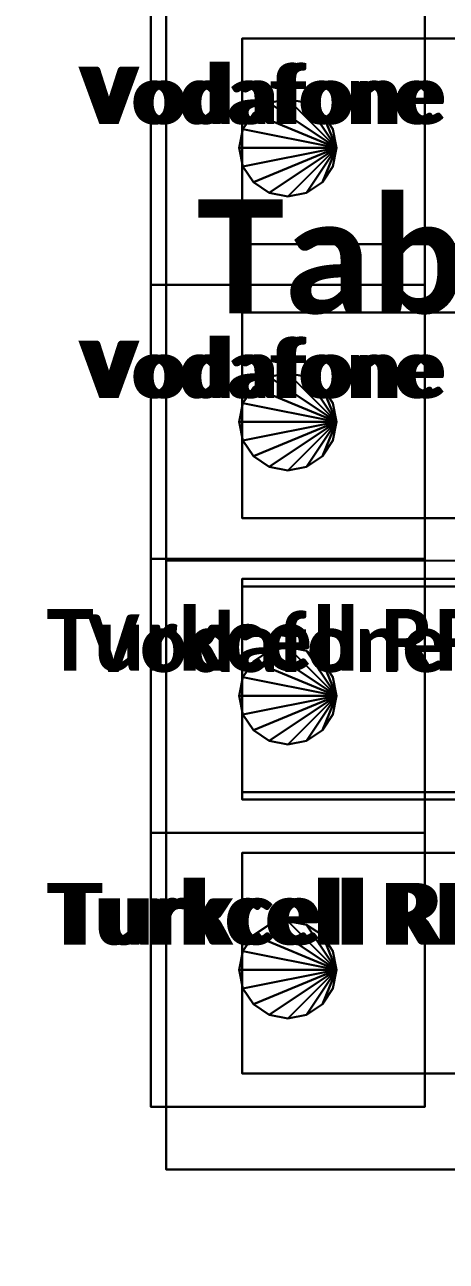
# Model space of a CAD drawing. Header units: metres. Extents: x -15 to 15, y -45.1 to 2.
# Drawn here: x -2.373 to -2.096, y 0.518 to 1.331 of the extents above; entities that cross this region are included whole.
import ezdxf
from ezdxf.enums import TextEntityAlignment as Align

# ---------------------------------------------------------------- set-up
doc = ezdxf.new("R2010")
doc.units = ezdxf.units.M
for name, color, linetype in [('BLOK_OZEL_PLATFORM', 140, 'CONTINUOUS'), ('EKP_TURKCELL_RRU', 5, 'CONTINUOUS'), ('EKP_VODAFONE_RRU', 1, 'CONTINUOUS'), ('MONTAJ_BORULARI', 2, 'CONTINUOUS'), ('ZEMIN_PLATFORM', 8, 'CONTINUOUS')]:
    doc.layers.add(name, color=color, linetype=linetype)
doc.styles.get("Standard").update_dxf_attribs({"font": 'calibrib.ttf'})

msp = doc.modelspace()

# ---------------------------------------------------------------- linework, layer by layer
at = {"layer": 'BLOK_OZEL_PLATFORM'}
for p, q in [((-2.28052, 1.77879, -0.029), (-2.28052, 0.57879, -0.029)), ((-2.28052, 1.77879, 0.011), (-2.28052, 0.57879, 0.011)), ((-2.28052, 0.97879, 0.011), (-1.26052, 0.97879, 0.011)), ((-2.28052, 0.57879, -0.029), (-1.26052, 0.57879, -0.029)), ((-2.28052, 0.57879, 0.011), (-1.26052, 0.57879, 0.011)), ((-2.28052, 0.57879, -0.029), (-2.28052, 0.57879, 0.011))]:
    msp.add_line(p, q, dxfattribs=at)
for points in [[(-2.28052, 0.57879, -0.029), (-1.26052, 0.57879, -0.029), (-1.26052, 1.77879, -0.029), (-2.28052, 1.77879, -0.029)], [(-2.28052, 0.57879, 0.011), (-1.26052, 0.57879, 0.011), (-1.26052, 1.77879, 0.011), (-2.28052, 1.77879, 0.011)], [(-2.28052, 0.57879, -0.029), (-2.28052, 1.77879, -0.029), (-2.28052, 1.77879, 0.011), (-2.28052, 0.57879, 0.011)], [(-2.28052, 0.57879, -0.029), (-1.26052, 0.57879, -0.029), (-1.26052, 0.57879, 0.011), (-2.28052, 0.57879, 0.011)]]:
    msp.add_3dface(points, dxfattribs=at)
at = {"layer": 'EKP_TURKCELL_RRU'}
for p, q in [((-1.72252, 0.96679, 1.1135), (-2.23052, 0.96679, 1.1135)), ((-2.23052, 0.96679, 1.1135), (-2.23052, 0.82179, 1.1135)), ((-1.72252, 0.96679, 1.6765), (-2.23052, 0.96679, 1.6765)), ((-2.23052, 0.96679, 1.6765), (-2.23052, 0.82179, 1.6765)), ((-2.23052, 0.96679, 1.1135), (-2.23052, 0.96679, 1.6765)), ((-2.23052, 0.82179, 1.1135), (-1.72252, 0.82179, 1.1135)), ((-2.23052, 0.82179, 1.6765), (-1.72252, 0.82179, 1.6765)), ((-2.23052, 0.82179, 1.1135), (-2.23052, 0.82179, 1.6765)), ((-1.72252, 0.78679, 0.3335), (-2.23052, 0.78679, 0.3335)), ((-2.23052, 0.78679, 0.3335), (-2.23052, 0.64179, 0.3335)), ((-1.72252, 0.78679, 0.8965), (-2.23052, 0.78679, 0.8965)), ((-2.23052, 0.78679, 0.8965), (-2.23052, 0.64179, 0.8965)), ((-2.23052, 0.78679, 0.3335), (-2.23052, 0.78679, 0.8965)), ((-1.72252, 0.78679, 1.1135), (-2.23052, 0.78679, 1.1135)), ((-2.23052, 0.78679, 1.1135), (-2.23052, 0.64179, 1.1135)), ((-1.72252, 0.78679, 1.6765), (-2.23052, 0.78679, 1.6765)), ((-2.23052, 0.78679, 1.6765), (-2.23052, 0.64179, 1.6765)), ((-2.23052, 0.78679, 1.1135), (-2.23052, 0.78679, 1.6765)), ((-2.23052, 0.64179, 0.3335), (-1.72252, 0.64179, 0.3335)), ((-2.23052, 0.64179, 0.8965), (-1.72252, 0.64179, 0.8965)), ((-2.23052, 0.64179, 0.3335), (-2.23052, 0.64179, 0.8965)), ((-2.23052, 0.64179, 1.1135), (-1.72252, 0.64179, 1.1135)), ((-2.23052, 0.64179, 1.6765), (-1.72252, 0.64179, 1.6765)), ((-2.23052, 0.64179, 1.1135), (-2.23052, 0.64179, 1.6765))]:
    msp.add_line(p, q, dxfattribs=at)
for points in [[(-2.23052, 0.82179, 1.1135), (-1.72252, 0.82179, 1.1135), (-1.72252, 0.96679, 1.1135), (-2.23052, 0.96679, 1.1135)], [(-2.23052, 0.82179, 1.6765), (-1.72252, 0.82179, 1.6765), (-1.72252, 0.96679, 1.6765), (-2.23052, 0.96679, 1.6765)], [(-2.23052, 0.96679, 1.1135), (-1.72252, 0.96679, 1.1135), (-1.72252, 0.96679, 1.6765), (-2.23052, 0.96679, 1.6765)], [(-2.23052, 0.82179, 1.1135), (-2.23052, 0.96679, 1.1135), (-2.23052, 0.96679, 1.6765), (-2.23052, 0.82179, 1.6765)], [(-2.23052, 0.82179, 1.1135), (-1.72252, 0.82179, 1.1135), (-1.72252, 0.82179, 1.6765), (-2.23052, 0.82179, 1.6765)], [(-2.23052, 0.64179, 0.3335), (-1.72252, 0.64179, 0.3335), (-1.72252, 0.78679, 0.3335), (-2.23052, 0.78679, 0.3335)], [(-2.23052, 0.64179, 0.8965), (-1.72252, 0.64179, 0.8965), (-1.72252, 0.78679, 0.8965), (-2.23052, 0.78679, 0.8965)], [(-2.23052, 0.78679, 0.3335), (-1.72252, 0.78679, 0.3335), (-1.72252, 0.78679, 0.8965), (-2.23052, 0.78679, 0.8965)], [(-2.23052, 0.64179, 0.3335), (-2.23052, 0.78679, 0.3335), (-2.23052, 0.78679, 0.8965), (-2.23052, 0.64179, 0.8965)], [(-2.23052, 0.64179, 1.1135), (-1.72252, 0.64179, 1.1135), (-1.72252, 0.78679, 1.1135), (-2.23052, 0.78679, 1.1135)], [(-2.23052, 0.64179, 1.6765), (-1.72252, 0.64179, 1.6765), (-1.72252, 0.78679, 1.6765), (-2.23052, 0.78679, 1.6765)], [(-2.23052, 0.78679, 1.1135), (-1.72252, 0.78679, 1.1135), (-1.72252, 0.78679, 1.6765), (-2.23052, 0.78679, 1.6765)], [(-2.23052, 0.64179, 1.1135), (-2.23052, 0.78679, 1.1135), (-2.23052, 0.78679, 1.6765), (-2.23052, 0.64179, 1.6765)], [(-2.23052, 0.64179, 0.3335), (-1.72252, 0.64179, 0.3335), (-1.72252, 0.64179, 0.8965), (-2.23052, 0.64179, 0.8965)], [(-2.23052, 0.64179, 1.1135), (-1.72252, 0.64179, 1.1135), (-1.72252, 0.64179, 1.6765), (-2.23052, 0.64179, 1.6765)]]:
    msp.add_3dface(points, dxfattribs=at)
at = {"layer": 'EKP_VODAFONE_RRU'}
for p, q in [((-1.68852, 1.32179, 0.36), (-2.23052, 1.32179, 0.36)), ((-2.23052, 1.32179, 0.36), (-2.23052, 1.18679, 0.36)), ((-1.68852, 1.32179, 0.87), (-2.23052, 1.32179, 0.87)), ((-2.23052, 1.32179, 0.87), (-2.23052, 1.18679, 0.87)), ((-2.23052, 1.32179, 0.36), (-2.23052, 1.32179, 0.87)), ((-1.68852, 1.32179, 1.14), (-2.23052, 1.32179, 1.14)), ((-2.23052, 1.32179, 1.14), (-2.23052, 1.18679, 1.14)), ((-1.68852, 1.32179, 1.65), (-2.23052, 1.32179, 1.65)), ((-2.23052, 1.32179, 1.65), (-2.23052, 1.18679, 1.65)), ((-2.23052, 1.32179, 1.14), (-2.23052, 1.32179, 1.65)), ((-2.23052, 1.18679, 0.36), (-1.68852, 1.18679, 0.36)), ((-2.23052, 1.18679, 0.87), (-1.68852, 1.18679, 0.87)), ((-2.23052, 1.18679, 0.36), (-2.23052, 1.18679, 0.87)), ((-2.23052, 1.18679, 1.14), (-1.68852, 1.18679, 1.14)), ((-2.23052, 1.18679, 1.65), (-1.68852, 1.18679, 1.65)), ((-2.23052, 1.18679, 1.14), (-2.23052, 1.18679, 1.65)), ((-1.68852, 1.14179, 0.36), (-2.23052, 1.14179, 0.36)), ((-2.23052, 1.14179, 0.36), (-2.23052, 1.00679, 0.36)), ((-1.68852, 1.14179, 0.87), (-2.23052, 1.14179, 0.87)), ((-2.23052, 1.14179, 0.87), (-2.23052, 1.00679, 0.87)), ((-2.23052, 1.14179, 0.36), (-2.23052, 1.14179, 0.87)), ((-1.68852, 1.14179, 1.14), (-2.23052, 1.14179, 1.14)), ((-2.23052, 1.14179, 1.14), (-2.23052, 1.00679, 1.14)), ((-1.68852, 1.14179, 1.65), (-2.23052, 1.14179, 1.65)), ((-2.23052, 1.14179, 1.65), (-2.23052, 1.00679, 1.65)), ((-2.23052, 1.14179, 1.14), (-2.23052, 1.14179, 1.65)), ((-2.23052, 1.00679, 0.36), (-1.68852, 1.00679, 0.36)), ((-2.23052, 1.00679, 0.87), (-1.68852, 1.00679, 0.87)), ((-2.23052, 1.00679, 0.36), (-2.23052, 1.00679, 0.87)), ((-2.23052, 1.00679, 1.14), (-1.68852, 1.00679, 1.14)), ((-2.23052, 1.00679, 1.65), (-1.68852, 1.00679, 1.65)), ((-2.23052, 1.00679, 1.14), (-2.23052, 1.00679, 1.65)), ((-1.68852, 0.96179, 0.36), (-2.23052, 0.96179, 0.36)), ((-2.23052, 0.96179, 0.36), (-2.23052, 0.82679, 0.36)), ((-1.68852, 0.96179, 0.87), (-2.23052, 0.96179, 0.87)), ((-2.23052, 0.96179, 0.87), (-2.23052, 0.82679, 0.87)), ((-2.23052, 0.96179, 0.36), (-2.23052, 0.96179, 0.87)), ((-2.23052, 0.82679, 0.36), (-1.68852, 0.82679, 0.36)), ((-2.23052, 0.82679, 0.87), (-1.68852, 0.82679, 0.87)), ((-2.23052, 0.82679, 0.36), (-2.23052, 0.82679, 0.87))]:
    msp.add_line(p, q, dxfattribs=at)
for points in [[(-2.23052, 1.18679, 0.36), (-1.68852, 1.18679, 0.36), (-1.68852, 1.32179, 0.36), (-2.23052, 1.32179, 0.36)], [(-2.23052, 1.18679, 0.87), (-1.68852, 1.18679, 0.87), (-1.68852, 1.32179, 0.87), (-2.23052, 1.32179, 0.87)], [(-2.23052, 1.32179, 0.36), (-1.68852, 1.32179, 0.36), (-1.68852, 1.32179, 0.87), (-2.23052, 1.32179, 0.87)], [(-2.23052, 1.18679, 0.36), (-2.23052, 1.32179, 0.36), (-2.23052, 1.32179, 0.87), (-2.23052, 1.18679, 0.87)], [(-2.23052, 1.18679, 1.14), (-1.68852, 1.18679, 1.14), (-1.68852, 1.32179, 1.14), (-2.23052, 1.32179, 1.14)], [(-2.23052, 1.18679, 1.65), (-1.68852, 1.18679, 1.65), (-1.68852, 1.32179, 1.65), (-2.23052, 1.32179, 1.65)], [(-2.23052, 1.32179, 1.14), (-1.68852, 1.32179, 1.14), (-1.68852, 1.32179, 1.65), (-2.23052, 1.32179, 1.65)], [(-2.23052, 1.18679, 1.14), (-2.23052, 1.32179, 1.14), (-2.23052, 1.32179, 1.65), (-2.23052, 1.18679, 1.65)], [(-2.23052, 1.18679, 0.36), (-1.68852, 1.18679, 0.36), (-1.68852, 1.18679, 0.87), (-2.23052, 1.18679, 0.87)], [(-2.23052, 1.18679, 1.14), (-1.68852, 1.18679, 1.14), (-1.68852, 1.18679, 1.65), (-2.23052, 1.18679, 1.65)], [(-2.23052, 1.00679, 0.36), (-1.68852, 1.00679, 0.36), (-1.68852, 1.14179, 0.36), (-2.23052, 1.14179, 0.36)], [(-2.23052, 1.00679, 0.87), (-1.68852, 1.00679, 0.87), (-1.68852, 1.14179, 0.87), (-2.23052, 1.14179, 0.87)], [(-2.23052, 1.14179, 0.36), (-1.68852, 1.14179, 0.36), (-1.68852, 1.14179, 0.87), (-2.23052, 1.14179, 0.87)], [(-2.23052, 1.00679, 0.36), (-2.23052, 1.14179, 0.36), (-2.23052, 1.14179, 0.87), (-2.23052, 1.00679, 0.87)], [(-2.23052, 1.00679, 1.14), (-1.68852, 1.00679, 1.14), (-1.68852, 1.14179, 1.14), (-2.23052, 1.14179, 1.14)], [(-2.23052, 1.00679, 1.65), (-1.68852, 1.00679, 1.65), (-1.68852, 1.14179, 1.65), (-2.23052, 1.14179, 1.65)], [(-2.23052, 1.14179, 1.14), (-1.68852, 1.14179, 1.14), (-1.68852, 1.14179, 1.65), (-2.23052, 1.14179, 1.65)], [(-2.23052, 1.00679, 1.14), (-2.23052, 1.14179, 1.14), (-2.23052, 1.14179, 1.65), (-2.23052, 1.00679, 1.65)], [(-2.23052, 1.00679, 0.36), (-1.68852, 1.00679, 0.36), (-1.68852, 1.00679, 0.87), (-2.23052, 1.00679, 0.87)], [(-2.23052, 1.00679, 1.14), (-1.68852, 1.00679, 1.14), (-1.68852, 1.00679, 1.65), (-2.23052, 1.00679, 1.65)], [(-2.23052, 0.82679, 0.36), (-1.68852, 0.82679, 0.36), (-1.68852, 0.96179, 0.36), (-2.23052, 0.96179, 0.36)], [(-2.23052, 0.82679, 0.87), (-1.68852, 0.82679, 0.87), (-1.68852, 0.96179, 0.87), (-2.23052, 0.96179, 0.87)], [(-2.23052, 0.96179, 0.36), (-1.68852, 0.96179, 0.36), (-1.68852, 0.96179, 0.87), (-2.23052, 0.96179, 0.87)], [(-2.23052, 0.82679, 0.36), (-2.23052, 0.96179, 0.36), (-2.23052, 0.96179, 0.87), (-2.23052, 0.82679, 0.87)], [(-2.23052, 0.82679, 0.36), (-1.68852, 0.82679, 0.36), (-1.68852, 0.82679, 0.87), (-2.23052, 0.82679, 0.87)]]:
    msp.add_3dface(points, dxfattribs=at)
at = {"layer": 'MONTAJ_BORULARI'}
for p, q in [((-2.2905, 1.34), (-2.2905, 1.16)), ((-2.2905, 1.34, 0.015), (-2.2905, 1.16, 0.015)), ((-2.1105, 1.16), (-2.1105, 1.34)), ((-2.1105, 1.16, 0.015), (-2.1105, 1.34, 0.015)), ((-2.21275, 1.27956), (-2.22313, 1.27263)), ((-2.21275, 1.27956, 1.7), (-2.22313, 1.27263, 1.7)), ((-2.2005, 1.282), (-2.21275, 1.27956)), ((-2.2005, 1.282, 1.7), (-2.21275, 1.27956, 1.7)), ((-2.18825, 1.27956), (-2.2005, 1.282)), ((-2.18825, 1.27956, 1.7), (-2.2005, 1.282, 1.7)), ((-2.2005, 1.282), (-2.2005, 1.282, 1.7)), ((-2.17787, 1.27263), (-2.18825, 1.27956)), ((-2.17787, 1.27263, 1.7), (-2.18825, 1.27956, 1.7)), ((-2.22313, 1.27263), (-2.23006, 1.26225)), ((-2.22313, 1.27263, 1.7), (-2.23006, 1.26225, 1.7)), ((-2.17094, 1.26225), (-2.17787, 1.27263)), ((-2.17094, 1.26225, 1.7), (-2.17787, 1.27263, 1.7)), ((-2.23006, 1.26225), (-2.2325, 1.25)), ((-2.23006, 1.26225, 1.7), (-2.2325, 1.25, 1.7)), ((-2.1685, 1.25), (-2.17094, 1.26225)), ((-2.1685, 1.25, 1.7), (-2.17094, 1.26225, 1.7)), ((-2.2325, 1.25), (-2.23006, 1.23775)), ((-2.2325, 1.25, 1.7), (-2.23006, 1.23775, 1.7)), ((-2.2325, 1.25), (-2.2325, 1.25, 1.7)), ((-2.17094, 1.23775), (-2.1685, 1.25)), ((-2.17094, 1.23775, 1.7), (-2.1685, 1.25, 1.7)), ((-2.1685, 1.25), (-2.1685, 1.25, 1.7)), ((-2.23006, 1.23775), (-2.22313, 1.22737)), ((-2.23006, 1.23775, 1.7), (-2.22313, 1.22737, 1.7)), ((-2.17787, 1.22737), (-2.17094, 1.23775)), ((-2.17787, 1.22737, 1.7), (-2.17094, 1.23775, 1.7)), ((-2.22313, 1.22737), (-2.21275, 1.22044)), ((-2.22313, 1.22737, 1.7), (-2.21275, 1.22044, 1.7)), ((-2.18825, 1.22044), (-2.17787, 1.22737)), ((-2.18825, 1.22044, 1.7), (-2.17787, 1.22737, 1.7)), ((-2.21275, 1.22044), (-2.2005, 1.218)), ((-2.21275, 1.22044, 1.7), (-2.2005, 1.218, 1.7)), ((-2.2005, 1.218), (-2.18825, 1.22044)), ((-2.2005, 1.218, 1.7), (-2.18825, 1.22044, 1.7)), ((-2.2005, 1.218), (-2.2005, 1.218, 1.7)), ((-2.2905, 1.16), (-2.1105, 1.16)), ((-2.2905, 1.16, 0.015), (-2.1105, 1.16, 0.015)), ((-2.2905, 1.16), (-2.2905, 1.16, 0.015)), ((-2.1105, 1.16), (-2.2905, 1.16)), ((-2.2905, 1.16), (-2.2905, 0.98)), ((-2.1105, 1.16, 0.015), (-2.2905, 1.16, 0.015)), ((-2.2905, 1.16, 0.015), (-2.2905, 0.98, 0.015)), ((-2.2905, 1.16), (-2.2905, 1.16, 0.015)), ((-2.1105, 1.16), (-2.1105, 1.16, 0.015)), ((-2.1105, 0.98), (-2.1105, 1.16)), ((-2.1105, 0.98, 0.015), (-2.1105, 1.16, 0.015)), ((-2.1105, 1.16), (-2.1105, 1.16, 0.015)), ((-2.21275, 1.09956), (-2.22313, 1.09263)), ((-2.21275, 1.09956, 1.7), (-2.22313, 1.09263, 1.7)), ((-2.2005, 1.102), (-2.21275, 1.09956)), ((-2.2005, 1.102, 1.7), (-2.21275, 1.09956, 1.7)), ((-2.18825, 1.09956), (-2.2005, 1.102)), ((-2.18825, 1.09956, 1.7), (-2.2005, 1.102, 1.7)), ((-2.2005, 1.102), (-2.2005, 1.102, 1.7)), ((-2.17787, 1.09263), (-2.18825, 1.09956)), ((-2.17787, 1.09263, 1.7), (-2.18825, 1.09956, 1.7)), ((-2.22313, 1.09263), (-2.23006, 1.08225)), ((-2.22313, 1.09263, 1.7), (-2.23006, 1.08225, 1.7)), ((-2.17094, 1.08225), (-2.17787, 1.09263)), ((-2.17094, 1.08225, 1.7), (-2.17787, 1.09263, 1.7)), ((-2.23006, 1.08225), (-2.2325, 1.07)), ((-2.23006, 1.08225, 1.7), (-2.2325, 1.07, 1.7)), ((-2.1685, 1.07), (-2.17094, 1.08225)), ((-2.1685, 1.07, 1.7), (-2.17094, 1.08225, 1.7)), ((-2.2325, 1.07), (-2.23006, 1.05775)), ((-2.2325, 1.07, 1.7), (-2.23006, 1.05775, 1.7)), ((-2.2325, 1.07), (-2.2325, 1.07, 1.7)), ((-2.17094, 1.05775), (-2.1685, 1.07)), ((-2.17094, 1.05775, 1.7), (-2.1685, 1.07, 1.7)), ((-2.1685, 1.07), (-2.1685, 1.07, 1.7)), ((-2.23006, 1.05775), (-2.22313, 1.04737)), ((-2.23006, 1.05775, 1.7), (-2.22313, 1.04737, 1.7)), ((-2.17787, 1.04737), (-2.17094, 1.05775)), ((-2.17787, 1.04737, 1.7), (-2.17094, 1.05775, 1.7)), ((-2.22313, 1.04737), (-2.21275, 1.04044)), ((-2.22313, 1.04737, 1.7), (-2.21275, 1.04044, 1.7)), ((-2.21275, 1.04044), (-2.2005, 1.038)), ((-2.21275, 1.04044, 1.7), (-2.2005, 1.038, 1.7)), ((-2.2005, 1.038), (-2.18825, 1.04044)), ((-2.2005, 1.038, 1.7), (-2.18825, 1.04044, 1.7)), ((-2.18825, 1.04044), (-2.17787, 1.04737)), ((-2.18825, 1.04044, 1.7), (-2.17787, 1.04737, 1.7)), ((-2.2005, 1.038), (-2.2005, 1.038, 1.7)), ((-2.2905, 0.98), (-2.1105, 0.98)), ((-2.2905, 0.98, 0.015), (-2.1105, 0.98, 0.015)), ((-2.2905, 0.98), (-2.2905, 0.98, 0.015)), ((-2.1105, 0.98), (-2.2905, 0.98)), ((-2.2905, 0.98), (-2.2905, 0.8)), ((-2.1105, 0.98, 0.015), (-2.2905, 0.98, 0.015)), ((-2.2905, 0.98, 0.015), (-2.2905, 0.8, 0.015)), ((-2.2905, 0.98), (-2.2905, 0.98, 0.015)), ((-2.1105, 0.98), (-2.1105, 0.98, 0.015)), ((-2.1105, 0.8), (-2.1105, 0.98)), ((-2.1105, 0.8, 0.015), (-2.1105, 0.98, 0.015)), ((-2.1105, 0.98), (-2.1105, 0.98, 0.015)), ((-2.21275, 0.91956), (-2.22313, 0.91263)), ((-2.21275, 0.91956, 1.7), (-2.22313, 0.91263, 1.7)), ((-2.2005, 0.922), (-2.21275, 0.91956)), ((-2.2005, 0.922, 1.7), (-2.21275, 0.91956, 1.7)), ((-2.18825, 0.91956), (-2.2005, 0.922)), ((-2.18825, 0.91956, 1.7), (-2.2005, 0.922, 1.7)), ((-2.2005, 0.922), (-2.2005, 0.922, 1.7)), ((-2.17787, 0.91263), (-2.18825, 0.91956)), ((-2.17787, 0.91263, 1.7), (-2.18825, 0.91956, 1.7)), ((-2.22313, 0.91263), (-2.23006, 0.90225)), ((-2.22313, 0.91263, 1.7), (-2.23006, 0.90225, 1.7)), ((-2.17094, 0.90225), (-2.17787, 0.91263)), ((-2.17094, 0.90225, 1.7), (-2.17787, 0.91263, 1.7)), ((-2.23006, 0.90225), (-2.2325, 0.89)), ((-2.23006, 0.90225, 1.7), (-2.2325, 0.89, 1.7)), ((-2.1685, 0.89), (-2.17094, 0.90225)), ((-2.1685, 0.89, 1.7), (-2.17094, 0.90225, 1.7)), ((-2.2325, 0.89), (-2.23006, 0.87775)), ((-2.2325, 0.89, 1.7), (-2.23006, 0.87775, 1.7)), ((-2.2325, 0.89), (-2.2325, 0.89, 1.7)), ((-2.17094, 0.87775), (-2.1685, 0.89)), ((-2.17094, 0.87775, 1.7), (-2.1685, 0.89, 1.7)), ((-2.1685, 0.89), (-2.1685, 0.89, 1.7)), ((-2.23006, 0.87775), (-2.22313, 0.86737)), ((-2.23006, 0.87775, 1.7), (-2.22313, 0.86737, 1.7)), ((-2.17787, 0.86737), (-2.17094, 0.87775)), ((-2.17787, 0.86737, 1.7), (-2.17094, 0.87775, 1.7)), ((-2.22313, 0.86737), (-2.21275, 0.86044)), ((-2.22313, 0.86737, 1.7), (-2.21275, 0.86044, 1.7)), ((-2.18825, 0.86044), (-2.17787, 0.86737)), ((-2.18825, 0.86044, 1.7), (-2.17787, 0.86737, 1.7)), ((-2.21275, 0.86044), (-2.2005, 0.858)), ((-2.21275, 0.86044, 1.7), (-2.2005, 0.858, 1.7)), ((-2.2005, 0.858), (-2.18825, 0.86044)), ((-2.2005, 0.858, 1.7), (-2.18825, 0.86044, 1.7)), ((-2.2005, 0.858), (-2.2005, 0.858, 1.7)), ((-2.2905, 0.8), (-2.1105, 0.8)), ((-2.2905, 0.8, 0.015), (-2.1105, 0.8, 0.015)), ((-2.2905, 0.8), (-2.2905, 0.8, 0.015)), ((-2.1105, 0.8), (-2.2905, 0.8)), ((-2.2905, 0.8), (-2.2905, 0.62)), ((-2.1105, 0.8, 0.015), (-2.2905, 0.8, 0.015)), ((-2.2905, 0.8, 0.015), (-2.2905, 0.62, 0.015)), ((-2.2905, 0.8), (-2.2905, 0.8, 0.015)), ((-2.1105, 0.8), (-2.1105, 0.8, 0.015)), ((-2.1105, 0.62), (-2.1105, 0.8)), ((-2.1105, 0.62, 0.015), (-2.1105, 0.8, 0.015)), ((-2.1105, 0.8), (-2.1105, 0.8, 0.015)), ((-2.21275, 0.73956), (-2.22313, 0.73263)), ((-2.21275, 0.73956, 1.7), (-2.22313, 0.73263, 1.7)), ((-2.2005, 0.742), (-2.21275, 0.73956)), ((-2.2005, 0.742, 1.7), (-2.21275, 0.73956, 1.7)), ((-2.18825, 0.73956), (-2.2005, 0.742)), ((-2.18825, 0.73956, 1.7), (-2.2005, 0.742, 1.7)), ((-2.2005, 0.742), (-2.2005, 0.742, 1.7)), ((-2.17787, 0.73263), (-2.18825, 0.73956)), ((-2.17787, 0.73263, 1.7), (-2.18825, 0.73956, 1.7)), ((-2.22313, 0.73263), (-2.23006, 0.72225)), ((-2.22313, 0.73263, 1.7), (-2.23006, 0.72225, 1.7)), ((-2.17094, 0.72225), (-2.17787, 0.73263)), ((-2.17094, 0.72225, 1.7), (-2.17787, 0.73263, 1.7)), ((-2.23006, 0.72225), (-2.2325, 0.71)), ((-2.23006, 0.72225, 1.7), (-2.2325, 0.71, 1.7)), ((-2.1685, 0.71), (-2.17094, 0.72225)), ((-2.1685, 0.71, 1.7), (-2.17094, 0.72225, 1.7)), ((-2.2325, 0.71), (-2.23006, 0.69775)), ((-2.2325, 0.71, 1.7), (-2.23006, 0.69775, 1.7)), ((-2.2325, 0.71), (-2.2325, 0.71, 1.7)), ((-2.17094, 0.69775), (-2.1685, 0.71)), ((-2.17094, 0.69775, 1.7), (-2.1685, 0.71, 1.7)), ((-2.1685, 0.71), (-2.1685, 0.71, 1.7)), ((-2.23006, 0.69775), (-2.22313, 0.68737)), ((-2.23006, 0.69775, 1.7), (-2.22313, 0.68737, 1.7)), ((-2.17787, 0.68737), (-2.17094, 0.69775)), ((-2.17787, 0.68737, 1.7), (-2.17094, 0.69775, 1.7)), ((-2.22313, 0.68737), (-2.21275, 0.68044)), ((-2.22313, 0.68737, 1.7), (-2.21275, 0.68044, 1.7)), ((-2.18825, 0.68044), (-2.17787, 0.68737)), ((-2.18825, 0.68044, 1.7), (-2.17787, 0.68737, 1.7)), ((-2.21275, 0.68044), (-2.2005, 0.678)), ((-2.21275, 0.68044, 1.7), (-2.2005, 0.678, 1.7)), ((-2.2005, 0.678), (-2.18825, 0.68044)), ((-2.2005, 0.678, 1.7), (-2.18825, 0.68044, 1.7)), ((-2.2005, 0.678), (-2.2005, 0.678, 1.7)), ((-2.2905, 0.62), (-2.1105, 0.62)), ((-2.2905, 0.62, 0.015), (-2.1105, 0.62, 0.015)), ((-2.2905, 0.62), (-2.2905, 0.62, 0.015)), ((-2.1105, 0.62), (-2.1105, 0.62, 0.015))]:
    msp.add_line(p, q, dxfattribs=at)
for points in [[(-2.2905, 1.16), (-2.1105, 1.16), (-2.1105, 1.34), (-2.2905, 1.34)], [(-2.2905, 1.16, 0.015), (-2.1105, 1.16, 0.015), (-2.1105, 1.34, 0.015), (-2.2905, 1.34, 0.015)], [(-2.2905, 1.16), (-2.2905, 1.34), (-2.2905, 1.34, 0.015), (-2.2905, 1.16, 0.015)], [(-2.1105, 1.16), (-2.1105, 1.34), (-2.1105, 1.34, 0.015), (-2.1105, 1.16, 0.015)], [(-2.21275, 1.27956), (-2.22313, 1.27263), (-2.22313, 1.27263, 1.7), (-2.21275, 1.27956, 1.7)], [(-2.1685, 1.25), (-2.21275, 1.27956), (-2.22313, 1.27263)], [(-2.1685, 1.25, 1.7), (-2.21275, 1.27956, 1.7), (-2.22313, 1.27263, 1.7)], [(-2.2005, 1.282), (-2.21275, 1.27956), (-2.21275, 1.27956, 1.7), (-2.2005, 1.282, 1.7)], [(-2.1685, 1.25), (-2.2005, 1.282), (-2.21275, 1.27956)], [(-2.1685, 1.25, 1.7), (-2.2005, 1.282, 1.7), (-2.21275, 1.27956, 1.7)], [(-2.18825, 1.27956), (-2.2005, 1.282), (-2.2005, 1.282, 1.7), (-2.18825, 1.27956, 1.7)], [(-2.1685, 1.25), (-2.18825, 1.27956), (-2.2005, 1.282)], [(-2.1685, 1.25, 1.7), (-2.18825, 1.27956, 1.7), (-2.2005, 1.282, 1.7)], [(-2.17787, 1.27263), (-2.18825, 1.27956), (-2.18825, 1.27956, 1.7), (-2.17787, 1.27263, 1.7)], [(-2.1685, 1.25), (-2.17787, 1.27263), (-2.18825, 1.27956)], [(-2.1685, 1.25, 1.7), (-2.17787, 1.27263, 1.7), (-2.18825, 1.27956, 1.7)], [(-2.22313, 1.27263), (-2.23006, 1.26225), (-2.23006, 1.26225, 1.7), (-2.22313, 1.27263, 1.7)], [(-2.1685, 1.25), (-2.22313, 1.27263), (-2.23006, 1.26225)], [(-2.1685, 1.25, 1.7), (-2.22313, 1.27263, 1.7), (-2.23006, 1.26225, 1.7)], [(-2.17094, 1.26225), (-2.17787, 1.27263), (-2.17787, 1.27263, 1.7), (-2.17094, 1.26225, 1.7)], [(-2.1685, 1.25), (-2.17094, 1.26225), (-2.17787, 1.27263)], [(-2.1685, 1.25, 1.7), (-2.17094, 1.26225, 1.7), (-2.17787, 1.27263, 1.7)], [(-2.23006, 1.26225), (-2.2325, 1.25), (-2.2325, 1.25, 1.7), (-2.23006, 1.26225, 1.7)], [(-2.1685, 1.25), (-2.23006, 1.26225), (-2.2325, 1.25)], [(-2.1685, 1.25, 1.7), (-2.23006, 1.26225, 1.7), (-2.2325, 1.25, 1.7)], [(-2.1685, 1.25), (-2.17094, 1.26225), (-2.17094, 1.26225, 1.7), (-2.1685, 1.25, 1.7)], [(-2.2325, 1.25), (-2.23006, 1.23775), (-2.23006, 1.23775, 1.7), (-2.2325, 1.25, 1.7)], [(-2.1685, 1.25), (-2.2325, 1.25), (-2.23006, 1.23775)], [(-2.1685, 1.25, 1.7), (-2.2325, 1.25, 1.7), (-2.23006, 1.23775, 1.7)], [(-2.1685, 1.25), (-2.23006, 1.23775), (-2.22313, 1.22737)], [(-2.1685, 1.25, 1.7), (-2.23006, 1.23775, 1.7), (-2.22313, 1.22737, 1.7)], [(-2.1685, 1.25), (-2.22313, 1.22737), (-2.21275, 1.22044)], [(-2.1685, 1.25, 1.7), (-2.22313, 1.22737, 1.7), (-2.21275, 1.22044, 1.7)], [(-2.1685, 1.25), (-2.21275, 1.22044), (-2.2005, 1.218)], [(-2.1685, 1.25, 1.7), (-2.21275, 1.22044, 1.7), (-2.2005, 1.218, 1.7)], [(-2.1685, 1.25), (-2.2005, 1.218), (-2.18825, 1.22044)], [(-2.1685, 1.25, 1.7), (-2.2005, 1.218, 1.7), (-2.18825, 1.22044, 1.7)], [(-2.1685, 1.25), (-2.18825, 1.22044), (-2.17787, 1.22737)], [(-2.1685, 1.25, 1.7), (-2.18825, 1.22044, 1.7), (-2.17787, 1.22737, 1.7)], [(-2.1685, 1.25), (-2.17787, 1.22737), (-2.17094, 1.23775)], [(-2.1685, 1.25, 1.7), (-2.17787, 1.22737, 1.7), (-2.17094, 1.23775, 1.7)], [(-2.17094, 1.23775), (-2.1685, 1.25), (-2.1685, 1.25, 1.7), (-2.17094, 1.23775, 1.7)], [(-2.23006, 1.23775), (-2.22313, 1.22737), (-2.22313, 1.22737, 1.7), (-2.23006, 1.23775, 1.7)], [(-2.17787, 1.22737), (-2.17094, 1.23775), (-2.17094, 1.23775, 1.7), (-2.17787, 1.22737, 1.7)], [(-2.22313, 1.22737), (-2.21275, 1.22044), (-2.21275, 1.22044, 1.7), (-2.22313, 1.22737, 1.7)], [(-2.18825, 1.22044), (-2.17787, 1.22737), (-2.17787, 1.22737, 1.7), (-2.18825, 1.22044, 1.7)], [(-2.21275, 1.22044), (-2.2005, 1.218), (-2.2005, 1.218, 1.7), (-2.21275, 1.22044, 1.7)], [(-2.2005, 1.218), (-2.18825, 1.22044), (-2.18825, 1.22044, 1.7), (-2.2005, 1.218, 1.7)], [(-2.2905, 1.16), (-2.1105, 1.16), (-2.1105, 1.16, 0.015), (-2.2905, 1.16, 0.015)], [(-2.2905, 0.98), (-2.1105, 0.98), (-2.1105, 1.16), (-2.2905, 1.16)], [(-2.2905, 0.98, 0.015), (-2.1105, 0.98, 0.015), (-2.1105, 1.16, 0.015), (-2.2905, 1.16, 0.015)], [(-2.2905, 1.16), (-2.1105, 1.16), (-2.1105, 1.16, 0.015), (-2.2905, 1.16, 0.015)], [(-2.2905, 0.98), (-2.2905, 1.16), (-2.2905, 1.16, 0.015), (-2.2905, 0.98, 0.015)], [(-2.1105, 0.98), (-2.1105, 1.16), (-2.1105, 1.16, 0.015), (-2.1105, 0.98, 0.015)], [(-2.21275, 1.09956), (-2.22313, 1.09263), (-2.22313, 1.09263, 1.7), (-2.21275, 1.09956, 1.7)], [(-2.1685, 1.07), (-2.21275, 1.09956), (-2.22313, 1.09263)], [(-2.1685, 1.07, 1.7), (-2.21275, 1.09956, 1.7), (-2.22313, 1.09263, 1.7)], [(-2.2005, 1.102), (-2.21275, 1.09956), (-2.21275, 1.09956, 1.7), (-2.2005, 1.102, 1.7)], [(-2.1685, 1.07), (-2.2005, 1.102), (-2.21275, 1.09956)], [(-2.1685, 1.07, 1.7), (-2.2005, 1.102, 1.7), (-2.21275, 1.09956, 1.7)], [(-2.18825, 1.09956), (-2.2005, 1.102), (-2.2005, 1.102, 1.7), (-2.18825, 1.09956, 1.7)], [(-2.1685, 1.07), (-2.18825, 1.09956), (-2.2005, 1.102)], [(-2.1685, 1.07, 1.7), (-2.18825, 1.09956, 1.7), (-2.2005, 1.102, 1.7)], [(-2.17787, 1.09263), (-2.18825, 1.09956), (-2.18825, 1.09956, 1.7), (-2.17787, 1.09263, 1.7)], [(-2.1685, 1.07), (-2.17787, 1.09263), (-2.18825, 1.09956)], [(-2.1685, 1.07, 1.7), (-2.17787, 1.09263, 1.7), (-2.18825, 1.09956, 1.7)], [(-2.22313, 1.09263), (-2.23006, 1.08225), (-2.23006, 1.08225, 1.7), (-2.22313, 1.09263, 1.7)], [(-2.1685, 1.07), (-2.22313, 1.09263), (-2.23006, 1.08225)], [(-2.1685, 1.07, 1.7), (-2.22313, 1.09263, 1.7), (-2.23006, 1.08225, 1.7)], [(-2.17094, 1.08225), (-2.17787, 1.09263), (-2.17787, 1.09263, 1.7), (-2.17094, 1.08225, 1.7)], [(-2.1685, 1.07), (-2.17094, 1.08225), (-2.17787, 1.09263)], [(-2.1685, 1.07, 1.7), (-2.17094, 1.08225, 1.7), (-2.17787, 1.09263, 1.7)], [(-2.23006, 1.08225), (-2.2325, 1.07), (-2.2325, 1.07, 1.7), (-2.23006, 1.08225, 1.7)], [(-2.1685, 1.07), (-2.23006, 1.08225), (-2.2325, 1.07)], [(-2.1685, 1.07, 1.7), (-2.23006, 1.08225, 1.7), (-2.2325, 1.07, 1.7)], [(-2.1685, 1.07), (-2.17094, 1.08225), (-2.17094, 1.08225, 1.7), (-2.1685, 1.07, 1.7)], [(-2.2325, 1.07), (-2.23006, 1.05775), (-2.23006, 1.05775, 1.7), (-2.2325, 1.07, 1.7)], [(-2.1685, 1.07), (-2.2325, 1.07), (-2.23006, 1.05775)], [(-2.1685, 1.07, 1.7), (-2.2325, 1.07, 1.7), (-2.23006, 1.05775, 1.7)], [(-2.1685, 1.07), (-2.23006, 1.05775), (-2.22313, 1.04737)], [(-2.1685, 1.07, 1.7), (-2.23006, 1.05775, 1.7), (-2.22313, 1.04737, 1.7)], [(-2.1685, 1.07), (-2.22313, 1.04737), (-2.21275, 1.04044)], [(-2.1685, 1.07, 1.7), (-2.22313, 1.04737, 1.7), (-2.21275, 1.04044, 1.7)], [(-2.1685, 1.07), (-2.21275, 1.04044), (-2.2005, 1.038)], [(-2.1685, 1.07, 1.7), (-2.21275, 1.04044, 1.7), (-2.2005, 1.038, 1.7)], [(-2.1685, 1.07), (-2.2005, 1.038), (-2.18825, 1.04044)], [(-2.1685, 1.07, 1.7), (-2.2005, 1.038, 1.7), (-2.18825, 1.04044, 1.7)], [(-2.1685, 1.07), (-2.18825, 1.04044), (-2.17787, 1.04737)], [(-2.1685, 1.07, 1.7), (-2.18825, 1.04044, 1.7), (-2.17787, 1.04737, 1.7)], [(-2.1685, 1.07), (-2.17787, 1.04737), (-2.17094, 1.05775)], [(-2.1685, 1.07, 1.7), (-2.17787, 1.04737, 1.7), (-2.17094, 1.05775, 1.7)], [(-2.17094, 1.05775), (-2.1685, 1.07), (-2.1685, 1.07, 1.7), (-2.17094, 1.05775, 1.7)], [(-2.23006, 1.05775), (-2.22313, 1.04737), (-2.22313, 1.04737, 1.7), (-2.23006, 1.05775, 1.7)], [(-2.17787, 1.04737), (-2.17094, 1.05775), (-2.17094, 1.05775, 1.7), (-2.17787, 1.04737, 1.7)], [(-2.22313, 1.04737), (-2.21275, 1.04044), (-2.21275, 1.04044, 1.7), (-2.22313, 1.04737, 1.7)], [(-2.21275, 1.04044), (-2.2005, 1.038), (-2.2005, 1.038, 1.7), (-2.21275, 1.04044, 1.7)], [(-2.2005, 1.038), (-2.18825, 1.04044), (-2.18825, 1.04044, 1.7), (-2.2005, 1.038, 1.7)], [(-2.18825, 1.04044), (-2.17787, 1.04737), (-2.17787, 1.04737, 1.7), (-2.18825, 1.04044, 1.7)], [(-2.2905, 0.98), (-2.1105, 0.98), (-2.1105, 0.98, 0.015), (-2.2905, 0.98, 0.015)], [(-2.2905, 0.8), (-2.1105, 0.8), (-2.1105, 0.98), (-2.2905, 0.98)], [(-2.2905, 0.8, 0.015), (-2.1105, 0.8, 0.015), (-2.1105, 0.98, 0.015), (-2.2905, 0.98, 0.015)], [(-2.2905, 0.98), (-2.1105, 0.98), (-2.1105, 0.98, 0.015), (-2.2905, 0.98, 0.015)], [(-2.2905, 0.8), (-2.2905, 0.98), (-2.2905, 0.98, 0.015), (-2.2905, 0.8, 0.015)], [(-2.1105, 0.8), (-2.1105, 0.98), (-2.1105, 0.98, 0.015), (-2.1105, 0.8, 0.015)], [(-2.21275, 0.91956), (-2.22313, 0.91263), (-2.22313, 0.91263, 1.7), (-2.21275, 0.91956, 1.7)], [(-2.1685, 0.89), (-2.21275, 0.91956), (-2.22313, 0.91263)], [(-2.1685, 0.89, 1.7), (-2.21275, 0.91956, 1.7), (-2.22313, 0.91263, 1.7)], [(-2.2005, 0.922), (-2.21275, 0.91956), (-2.21275, 0.91956, 1.7), (-2.2005, 0.922, 1.7)], [(-2.1685, 0.89), (-2.2005, 0.922), (-2.21275, 0.91956)], [(-2.1685, 0.89, 1.7), (-2.2005, 0.922, 1.7), (-2.21275, 0.91956, 1.7)], [(-2.18825, 0.91956), (-2.2005, 0.922), (-2.2005, 0.922, 1.7), (-2.18825, 0.91956, 1.7)], [(-2.1685, 0.89), (-2.18825, 0.91956), (-2.2005, 0.922)], [(-2.1685, 0.89, 1.7), (-2.18825, 0.91956, 1.7), (-2.2005, 0.922, 1.7)], [(-2.17787, 0.91263), (-2.18825, 0.91956), (-2.18825, 0.91956, 1.7), (-2.17787, 0.91263, 1.7)], [(-2.1685, 0.89), (-2.17787, 0.91263), (-2.18825, 0.91956)], [(-2.1685, 0.89, 1.7), (-2.17787, 0.91263, 1.7), (-2.18825, 0.91956, 1.7)], [(-2.22313, 0.91263), (-2.23006, 0.90225), (-2.23006, 0.90225, 1.7), (-2.22313, 0.91263, 1.7)], [(-2.1685, 0.89), (-2.22313, 0.91263), (-2.23006, 0.90225)], [(-2.1685, 0.89, 1.7), (-2.22313, 0.91263, 1.7), (-2.23006, 0.90225, 1.7)], [(-2.17094, 0.90225), (-2.17787, 0.91263), (-2.17787, 0.91263, 1.7), (-2.17094, 0.90225, 1.7)], [(-2.1685, 0.89), (-2.17094, 0.90225), (-2.17787, 0.91263)], [(-2.1685, 0.89, 1.7), (-2.17094, 0.90225, 1.7), (-2.17787, 0.91263, 1.7)], [(-2.23006, 0.90225), (-2.2325, 0.89), (-2.2325, 0.89, 1.7), (-2.23006, 0.90225, 1.7)], [(-2.1685, 0.89), (-2.23006, 0.90225), (-2.2325, 0.89)], [(-2.1685, 0.89, 1.7), (-2.23006, 0.90225, 1.7), (-2.2325, 0.89, 1.7)], [(-2.1685, 0.89), (-2.17094, 0.90225), (-2.17094, 0.90225, 1.7), (-2.1685, 0.89, 1.7)], [(-2.2325, 0.89), (-2.23006, 0.87775), (-2.23006, 0.87775, 1.7), (-2.2325, 0.89, 1.7)], [(-2.1685, 0.89), (-2.2325, 0.89), (-2.23006, 0.87775)], [(-2.1685, 0.89, 1.7), (-2.2325, 0.89, 1.7), (-2.23006, 0.87775, 1.7)], [(-2.1685, 0.89), (-2.23006, 0.87775), (-2.22313, 0.86737)], [(-2.1685, 0.89, 1.7), (-2.23006, 0.87775, 1.7), (-2.22313, 0.86737, 1.7)], [(-2.1685, 0.89), (-2.22313, 0.86737), (-2.21275, 0.86044)], [(-2.1685, 0.89, 1.7), (-2.22313, 0.86737, 1.7), (-2.21275, 0.86044, 1.7)], [(-2.1685, 0.89), (-2.21275, 0.86044), (-2.2005, 0.858)], [(-2.1685, 0.89, 1.7), (-2.21275, 0.86044, 1.7), (-2.2005, 0.858, 1.7)], [(-2.1685, 0.89), (-2.2005, 0.858), (-2.18825, 0.86044)], [(-2.1685, 0.89, 1.7), (-2.2005, 0.858, 1.7), (-2.18825, 0.86044, 1.7)], [(-2.1685, 0.89), (-2.18825, 0.86044), (-2.17787, 0.86737)], [(-2.1685, 0.89, 1.7), (-2.18825, 0.86044, 1.7), (-2.17787, 0.86737, 1.7)], [(-2.1685, 0.89), (-2.17787, 0.86737), (-2.17094, 0.87775)], [(-2.1685, 0.89, 1.7), (-2.17787, 0.86737, 1.7), (-2.17094, 0.87775, 1.7)], [(-2.17094, 0.87775), (-2.1685, 0.89), (-2.1685, 0.89, 1.7), (-2.17094, 0.87775, 1.7)], [(-2.23006, 0.87775), (-2.22313, 0.86737), (-2.22313, 0.86737, 1.7), (-2.23006, 0.87775, 1.7)], [(-2.17787, 0.86737), (-2.17094, 0.87775), (-2.17094, 0.87775, 1.7), (-2.17787, 0.86737, 1.7)], [(-2.22313, 0.86737), (-2.21275, 0.86044), (-2.21275, 0.86044, 1.7), (-2.22313, 0.86737, 1.7)], [(-2.18825, 0.86044), (-2.17787, 0.86737), (-2.17787, 0.86737, 1.7), (-2.18825, 0.86044, 1.7)], [(-2.21275, 0.86044), (-2.2005, 0.858), (-2.2005, 0.858, 1.7), (-2.21275, 0.86044, 1.7)], [(-2.2005, 0.858), (-2.18825, 0.86044), (-2.18825, 0.86044, 1.7), (-2.2005, 0.858, 1.7)], [(-2.2905, 0.8), (-2.1105, 0.8), (-2.1105, 0.8, 0.015), (-2.2905, 0.8, 0.015)], [(-2.2905, 0.62), (-2.1105, 0.62), (-2.1105, 0.8), (-2.2905, 0.8)], [(-2.2905, 0.62, 0.015), (-2.1105, 0.62, 0.015), (-2.1105, 0.8, 0.015), (-2.2905, 0.8, 0.015)], [(-2.2905, 0.8), (-2.1105, 0.8), (-2.1105, 0.8, 0.015), (-2.2905, 0.8, 0.015)], [(-2.2905, 0.62), (-2.2905, 0.8), (-2.2905, 0.8, 0.015), (-2.2905, 0.62, 0.015)], [(-2.1105, 0.62), (-2.1105, 0.8), (-2.1105, 0.8, 0.015), (-2.1105, 0.62, 0.015)], [(-2.21275, 0.73956), (-2.22313, 0.73263), (-2.22313, 0.73263, 1.7), (-2.21275, 0.73956, 1.7)], [(-2.1685, 0.71), (-2.21275, 0.73956), (-2.22313, 0.73263)], [(-2.1685, 0.71, 1.7), (-2.21275, 0.73956, 1.7), (-2.22313, 0.73263, 1.7)], [(-2.2005, 0.742), (-2.21275, 0.73956), (-2.21275, 0.73956, 1.7), (-2.2005, 0.742, 1.7)], [(-2.1685, 0.71), (-2.2005, 0.742), (-2.21275, 0.73956)], [(-2.1685, 0.71, 1.7), (-2.2005, 0.742, 1.7), (-2.21275, 0.73956, 1.7)], [(-2.18825, 0.73956), (-2.2005, 0.742), (-2.2005, 0.742, 1.7), (-2.18825, 0.73956, 1.7)], [(-2.1685, 0.71), (-2.18825, 0.73956), (-2.2005, 0.742)], [(-2.1685, 0.71, 1.7), (-2.18825, 0.73956, 1.7), (-2.2005, 0.742, 1.7)], [(-2.17787, 0.73263), (-2.18825, 0.73956), (-2.18825, 0.73956, 1.7), (-2.17787, 0.73263, 1.7)], [(-2.1685, 0.71), (-2.17787, 0.73263), (-2.18825, 0.73956)], [(-2.1685, 0.71, 1.7), (-2.17787, 0.73263, 1.7), (-2.18825, 0.73956, 1.7)], [(-2.22313, 0.73263), (-2.23006, 0.72225), (-2.23006, 0.72225, 1.7), (-2.22313, 0.73263, 1.7)], [(-2.1685, 0.71), (-2.22313, 0.73263), (-2.23006, 0.72225)], [(-2.1685, 0.71, 1.7), (-2.22313, 0.73263, 1.7), (-2.23006, 0.72225, 1.7)], [(-2.17094, 0.72225), (-2.17787, 0.73263), (-2.17787, 0.73263, 1.7), (-2.17094, 0.72225, 1.7)], [(-2.1685, 0.71), (-2.17094, 0.72225), (-2.17787, 0.73263)], [(-2.1685, 0.71, 1.7), (-2.17094, 0.72225, 1.7), (-2.17787, 0.73263, 1.7)], [(-2.23006, 0.72225), (-2.2325, 0.71), (-2.2325, 0.71, 1.7), (-2.23006, 0.72225, 1.7)], [(-2.1685, 0.71), (-2.23006, 0.72225), (-2.2325, 0.71)], [(-2.1685, 0.71, 1.7), (-2.23006, 0.72225, 1.7), (-2.2325, 0.71, 1.7)], [(-2.1685, 0.71), (-2.17094, 0.72225), (-2.17094, 0.72225, 1.7), (-2.1685, 0.71, 1.7)], [(-2.2325, 0.71), (-2.23006, 0.69775), (-2.23006, 0.69775, 1.7), (-2.2325, 0.71, 1.7)], [(-2.1685, 0.71), (-2.2325, 0.71), (-2.23006, 0.69775)], [(-2.1685, 0.71, 1.7), (-2.2325, 0.71, 1.7), (-2.23006, 0.69775, 1.7)], [(-2.1685, 0.71), (-2.23006, 0.69775), (-2.22313, 0.68737)], [(-2.1685, 0.71, 1.7), (-2.23006, 0.69775, 1.7), (-2.22313, 0.68737, 1.7)], [(-2.1685, 0.71), (-2.22313, 0.68737), (-2.21275, 0.68044)], [(-2.1685, 0.71, 1.7), (-2.22313, 0.68737, 1.7), (-2.21275, 0.68044, 1.7)], [(-2.1685, 0.71), (-2.21275, 0.68044), (-2.2005, 0.678)], [(-2.1685, 0.71, 1.7), (-2.21275, 0.68044, 1.7), (-2.2005, 0.678, 1.7)], [(-2.1685, 0.71), (-2.2005, 0.678), (-2.18825, 0.68044)], [(-2.1685, 0.71, 1.7), (-2.2005, 0.678, 1.7), (-2.18825, 0.68044, 1.7)], [(-2.1685, 0.71), (-2.18825, 0.68044), (-2.17787, 0.68737)], [(-2.1685, 0.71, 1.7), (-2.18825, 0.68044, 1.7), (-2.17787, 0.68737, 1.7)], [(-2.1685, 0.71), (-2.17787, 0.68737), (-2.17094, 0.69775)], [(-2.1685, 0.71, 1.7), (-2.17787, 0.68737, 1.7), (-2.17094, 0.69775, 1.7)], [(-2.17094, 0.69775), (-2.1685, 0.71), (-2.1685, 0.71, 1.7), (-2.17094, 0.69775, 1.7)], [(-2.23006, 0.69775), (-2.22313, 0.68737), (-2.22313, 0.68737, 1.7), (-2.23006, 0.69775, 1.7)], [(-2.17787, 0.68737), (-2.17094, 0.69775), (-2.17094, 0.69775, 1.7), (-2.17787, 0.68737, 1.7)], [(-2.22313, 0.68737), (-2.21275, 0.68044), (-2.21275, 0.68044, 1.7), (-2.22313, 0.68737, 1.7)], [(-2.18825, 0.68044), (-2.17787, 0.68737), (-2.17787, 0.68737, 1.7), (-2.18825, 0.68044, 1.7)], [(-2.21275, 0.68044), (-2.2005, 0.678), (-2.2005, 0.678, 1.7), (-2.21275, 0.68044, 1.7)], [(-2.2005, 0.678), (-2.18825, 0.68044), (-2.18825, 0.68044, 1.7), (-2.2005, 0.678, 1.7)], [(-2.2905, 0.62), (-2.1105, 0.62), (-2.1105, 0.62, 0.015), (-2.2905, 0.62, 0.015)]]:
    msp.add_3dface(points, dxfattribs=at)
at = {"layer": 'ZEMIN_PLATFORM'}
for points in [[(-15, 0, -0.4), (15, 0, -0.4), (15, 2, -0.4), (-15, 2, -0.4)], [(-15, 0), (15, 0), (15, 2), (-15, 2)]]:
    msp.add_3dface(points, dxfattribs=at)

# ---------------------------------------------------------------- texts
at = {"layer": 'BLOK_OZEL_PLATFORM'}
msp.add_text('Tabla-2 (Duz 120cm)', height=0.075, dxfattribs=at).set_placement((-1.77052, 1.17879), align=Align.MIDDLE_CENTER)
at = {"layer": 'EKP_TURKCELL_RRU'}
for s, p in [('Turkcell RRU (Sol Boru 5, Ust)', (-1.97652, 0.92677)), ('Turkcell RRU (Sol Boru 6, Ust)', (-1.97652, 0.74677)), ('Turkcell RRU (Sol Boru 6, Alt)', (-1.97652, 0.74677))]:
    msp.add_text(s, height=0.0406, dxfattribs=at).set_placement(p, align=Align.MIDDLE_CENTER)
at = {"layer": 'EKP_VODAFONE_RRU'}
for s, p in [('Vodafone RRU (Sol Boru 3, Ust)', (-1.95952, 1.28453)), ('Vodafone RRU (Sol Boru 3, Alt)', (-1.95952, 1.28453)), ('Vodafone RRU (Sol Boru 4, Ust)', (-1.95952, 1.10453)), ('Vodafone RRU (Sol Boru 4, Alt)', (-1.95952, 1.10453)), ('Vodafone RRU (Sol Boru 5, Alt)', (-1.95952, 0.92453))]:
    msp.add_text(s, height=0.0378, dxfattribs=at).set_placement(p, align=Align.MIDDLE_CENTER)

doc.saveas('drawing.dxf')
